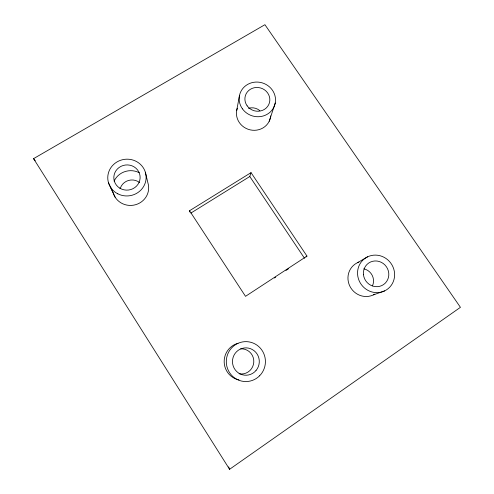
<?xml version="1.0" encoding="UTF-8"?>
<svg xmlns="http://www.w3.org/2000/svg" width="494" height="494" viewBox="0 0 494 494"><rect width="100%" height="100%" fill="white"/><g stroke="black" fill="none" stroke-linecap="round" stroke-linejoin="round"><path stroke-width="0.74" d="M236.737 110.31L239.467 95.614M190.882 213.068L249.785 176.512L251.038 172.634L306.972 256.102L305.99 256.979M269.193 121.314L275.257 103.011M229.574 469.3L460.439 307.324L264.92 24.7L33.561 158.648L229.574 469.3L228.697 466.849M306.972 256.102L245.518 296.332L189.554 210.734L251.038 172.634M274.429 277.992L275.708 277.153M285.952 270.446L288.515 268.767M357.52 262.685L367.635 256.8M373.501 294.85L384.659 290.886A19.081 18.229 52.9 0 0 386.024 258.486A19.081 18.229 52.9 0 0 357.557 272.256A19.081 18.229 52.9 0 0 384.659 290.886M33.561 158.648L35.222 160.778M249.785 176.512L304.514 258.288M110.514 187.214L115.133 197.186M108.507 182.811L113.237 193.031A18.08 17.37 -7.2 0 0 135.677 204.689A18.08 17.37 -7.2 0 0 147.934 182.947L145.347 172.19M189.554 210.734L189.56 211.994M120.388 188.041A12.134 11.671 -7.5 0 1 139.567 182.527M248.513 108.31A11.603 11.01 17.7 0 1 259.838 110.637M363.806 268.822A12.066 11.584 53.9 0 1 372.47 285.841M240.64 348.838A12.597 12.35 -86.7 0 1 253.786 362.17A12.597 12.35 -86.7 0 1 239.096 373.773M270.749 115.855A17.271 16.364 17.7 0 1 250.155 129.86A17.271 16.364 17.7 0 1 237.299 108.242M374.823 294.134A17.982 17.234 53.6 0 1 349.882 286.248A17.982 17.234 53.6 0 1 358.897 262.104M238.991 379.911A18.778 18.408 -87.2 0 1 224.177 362.022A18.778 18.408 -87.2 0 1 238.046 343.299M114.095 181.137A18.08 17.37 -7.2 0 1 139.283 172.727M247.13 105.815A12.541 11.825 17.9 0 0 268.662 104.777A12.541 11.825 17.9 0 0 256.312 87.475A12.541 11.825 17.9 0 0 247.13 105.815M363.448 274.51A13.085 12.498 52.9 0 0 383.492 284.618A13.085 12.498 52.9 0 0 381.362 262.351A13.085 12.498 52.9 0 0 363.448 274.51M259.56 375.835A19.964 19.562 -88.4 0 0 251.113 342.361A19.964 19.562 -88.4 0 0 226.919 366.597A19.964 19.562 -88.4 0 0 259.56 375.835M256.003 370.525A13.69 13.412 -88.4 0 0 248.463 348.109A13.69 13.412 -88.4 0 0 233.199 365.998A13.69 13.412 -88.4 0 0 256.003 370.525M242.437 108.847A18.29 17.247 17.9 0 0 273.824 107.278A18.29 17.247 17.9 0 0 255.775 82.078A18.29 17.247 17.9 0 0 242.437 108.847M117.8 193.815A19.192 18.377 -6.4 0 0 146.125 176.908A19.192 18.377 -6.4 0 0 116.917 161.983A19.192 18.377 -6.4 0 0 117.8 193.815M119.77 188.14A13.159 12.603 -6.4 0 0 140.105 178.106A13.159 12.603 -6.4 0 0 121.042 166.324A13.159 12.603 -6.4 0 0 119.77 188.14"/></g></svg>
